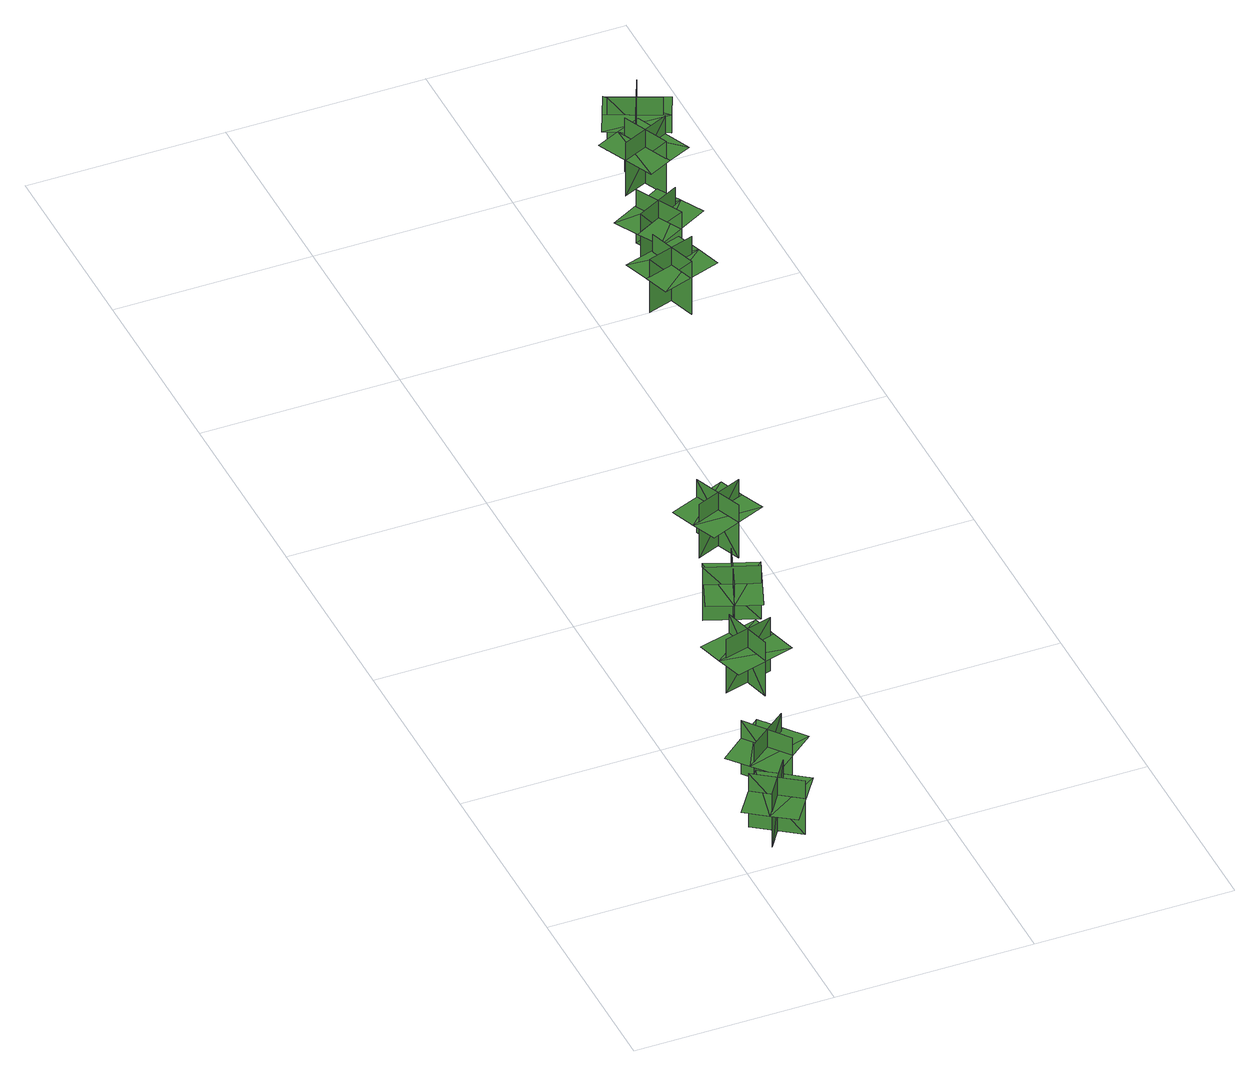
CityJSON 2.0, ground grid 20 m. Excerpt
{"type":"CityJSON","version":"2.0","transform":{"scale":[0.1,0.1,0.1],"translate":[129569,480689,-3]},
"CityObjects":{
"tree1":{"type":"SolitaryVegetationObject","geometry":[{"type":"MultiSurface","lod":"1","boundaries":[[[0,1,2]],[[0,2,3]],[[4,5,6]],[[4,6,7]],[[8,9,10]],[[8,10,11]],[[8,11,12]],[[8,12,13]]]}]},
"tree2":{"type":"SolitaryVegetationObject","geometry":[{"type":"MultiSurface","lod":"1","boundaries":[[[14,15,16]],[[14,16,17]],[[18,19,20]],[[18,20,21]],[[22,23,24]],[[22,24,25]],[[22,25,26]],[[22,26,27]]]}]},
"tree3":{"type":"SolitaryVegetationObject","geometry":[{"type":"MultiSurface","lod":"1","boundaries":[[[28,29,30]],[[28,30,31]],[[32,33,34]],[[32,34,35]],[[36,37,38]],[[36,38,39]],[[36,39,40]],[[36,40,41]]]}]},
"tree4":{"type":"SolitaryVegetationObject","geometry":[{"type":"MultiSurface","lod":"1","boundaries":[[[42,43,44]],[[42,44,45]],[[46,47,48]],[[46,48,49]],[[50,51,52]],[[50,52,53]],[[50,53,54]],[[50,54,55]]]}]},
"tree5":{"type":"SolitaryVegetationObject","geometry":[{"type":"MultiSurface","lod":"1","boundaries":[[[56,57,58]],[[56,58,59]],[[60,61,62]],[[60,62,63]],[[64,65,66]],[[64,66,67]],[[64,67,68]],[[64,68,69]]]}]},
"tree6":{"type":"SolitaryVegetationObject","geometry":[{"type":"MultiSurface","lod":"1","boundaries":[[[70,71,72]],[[70,72,73]],[[74,75,76]],[[74,76,77]],[[78,79,80]],[[78,80,81]],[[78,81,82]],[[78,82,83]]]}]},
"tree7":{"type":"SolitaryVegetationObject","geometry":[{"type":"MultiSurface","lod":"1","boundaries":[[[84,85,86]],[[84,86,87]],[[88,89,90]],[[88,90,91]],[[92,93,94]],[[92,94,95]],[[92,95,96]],[[92,96,97]]]}]},
"tree8":{"type":"SolitaryVegetationObject","geometry":[{"type":"MultiSurface","lod":"1","boundaries":[[[98,99,100]],[[98,100,101]],[[102,103,104]],[[102,104,105]],[[106,107,108]],[[106,108,109]],[[106,109,110]],[[106,110,111]]]}]},
"tree9":{"type":"SolitaryVegetationObject","geometry":[{"type":"MultiSurface","lod":"1","boundaries":[[[112,113,114]],[[112,114,115]],[[116,117,118]],[[116,118,119]],[[120,121,122]],[[120,122,123]],[[120,123,124]],[[120,124,125]]]}]}
},
"vertices":[
[70,28,14],[70,28,76],[27,59,76],[27,59,14],[35,23,14],[35,23,76],[64,65,76],[64,65,14],[30,16,56],[52,1,56],[89,53,56],[67,69,56],[45,84,56],[8,32,56],
[86,94,12],[86,94,74],[53,136,74],[53,136,12],[50,99,12],[50,99,74],[91,131,74],[91,131,12],[44,94,54],[61,73,54],[111,113,54],[94,134,54],[77,155,54],[27,114,54],
[120,235,11],[120,235,73],[106,286,73],[106,286,11],[89,253,11],[89,253,73],[139,267,73],[139,267,11],[81,251,52],[89,225,52],[150,242,52],[143,268,52],[136,294,52],[74,277,52],
[162,341,11],[162,341,73],[112,360,73],[112,360,11],[129,327,11],[129,327,73],[147,375,73],[147,375,11],[126,319,53],[151,310,53],[174,370,53],[149,379,53],[124,389,53],[101,329,53],
[179,432,11],[179,432,73],[159,482,73],[159,482,11],[146,447,11],[146,447,73],[194,467,73],[194,467,11],[139,444,53],[149,419,53],[208,444,53],[198,468,53],[188,493,53],[129,469,53],
[267,833,10],[267,833,72],[284,782,72],[284,782,10],[299,816,10],[299,816,72],[250,800,72],[250,800,10],[307,819,52],[298,844,52],[237,824,52],[246,799,52],[254,773,52],[315,794,52],
[280,900,10],[280,900,72],[305,853,72],[305,853,10],[314,889,10],[314,889,72],[269,865,72],[269,865,10],[321,893,52],[308,917,52],[252,886,52],[265,862,52],[278,839,52],[334,870,52],
[297,964,13],[297,964,75],[346,986,75],[346,986,13],[311,998,13],[311,998,75],[332,951,75],[332,951,13],[307,1005,55],[283,994,55],[310,935,55],[334,947,55],[358,958,55],[332,1016,55],
[344,1047,12],[344,1047,74],[322,998,74],[322,998,12],[356,1013,12],[356,1013,74],[309,1034,74],[309,1034,12],[363,1010,54],[374,1034,54],[316,1060,54],[305,1036,54],[294,1012,54],[352,985,54]
]}
